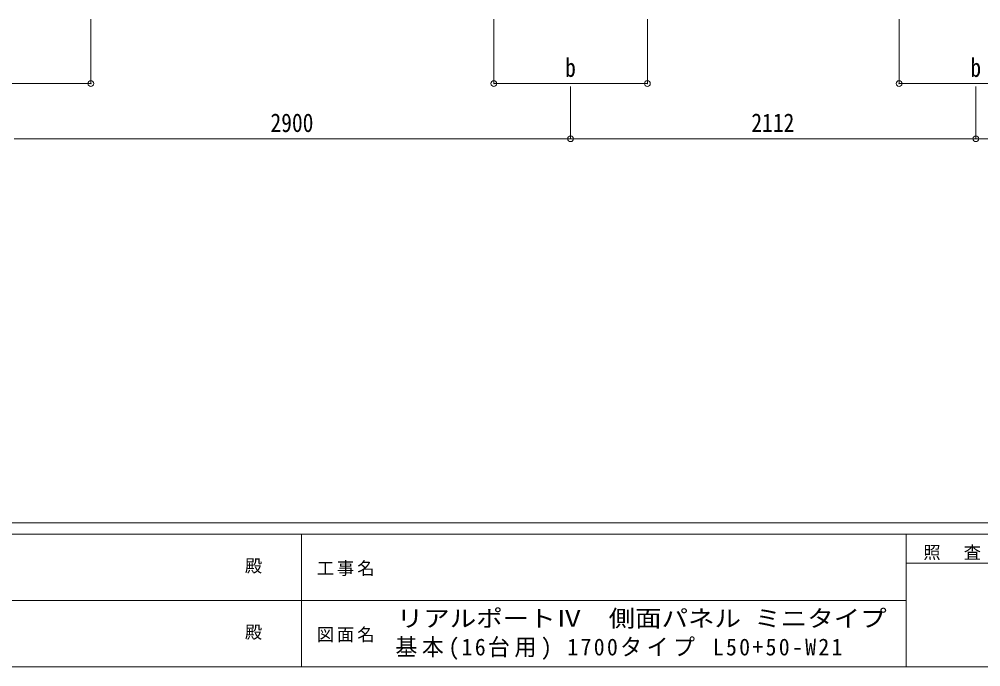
# Model space of a CAD drawing. Units: millimetres at full size, sheet at 1:30. Extents: x -8385 to 8479, y -5853 to 5787.
# Drawn here: x -1874 to 3137, y -5853 to -2481 of the extents above; entities that cross this region are included whole.
import ezdxf
from ezdxf.enums import TextEntityAlignment as Align

# ---------------------------------------------------------------- set-up
doc = ezdxf.new("R2010")
doc.units = ezdxf.units.MM
doc.header["$LTSCALE"] = 30
doc.header["$PDMODE"] = 32
doc.header["$PDSIZE"] = 30
doc.layers.add('0-A_寸法', color=6, linetype='Continuous', lineweight=9)
doc.layers.add('F-0_240', color=7, linetype='Continuous', lineweight=9)
doc.styles.add('ＭＳ ゴシック', font='')
doc.styles.get('ＭＳ ゴシック').set_extended_font_data('MS Gothic')

msp = doc.modelspace()

# ---------------------------------------------------------------- linework, layer by layer
at = {"layer": '0-A_寸法'}
for p, q in [((-1500.44, -2815.76), (-1500.44, -2480.67)), ((599.56, -2815.76), (599.56, -2480.67)), ((1399.56, -2815.76), (1399.56, -2480.67)), ((2711.56, -2815.76), (2711.56, -2480.67)), ((-1500.44, -2815.76), (-2300.44, -2815.76)), ((1399.56, -2815.76), (599.56, -2815.76)), ((999.56, -3102.97), (999.56, -2831.58)), ((2711.56, -2815.76), (3511.56, -2815.76)), ((3111.56, -3102.97), (3111.56, -2831.58)), ((999.56, -3102.97), (-1900.44, -3102.97)), ((999.56, -3102.97), (3111.56, -3102.97)), ((3111.56, -3102.97), (6011.56, -3102.97))]:
    msp.add_line(p, q, dxfattribs=at)
for p in [(-1500.44, -2815.76), (599.56, -2815.76), (1399.56, -2815.76), (2711.56, -2815.76), (999.56, -3102.97), (3111.56, -3102.97)]:
    msp.add_point(p, dxfattribs=at)
at = {"layer": 'F-0_240', "color": 5}
for p, q in [((-8385.45, -5102.66), (8054.55, -5102.66)), ((-8385.45, -5162.66), (5387.79, -5162.66)), ((-402.21, -5162.66), (-402.21, -5852.66)), ((2747.79, -5162.66), (2747.79, -5852.66)), ((2747.79, -5312.66), (4547.79, -5312.66)), ((-3402.21, -5507.66), (2747.79, -5507.66)), ((-8385.45, -5852.66), (8054.55, -5852.66))]:
    msp.add_line(p, q, dxfattribs=at)

# ---------------------------------------------------------------- texts
at = {"layer": '0-A_寸法', "color": 7, "style": 'ＭＳ ゴシック', "width": 0.85}
for s, p in [('b', (971.06, -2809.76)), ('b', (3083.06, -2809.76)), ('2900', (-564.44, -3096.97)), ('2112', (1941.56, -3096.97))]:
    msp.add_text(s, height=96.77, dxfattribs=at).set_placement(p, align=Align.BOTTOM_LEFT)
at = {"layer": 'F-0_240', "style": 'ＭＳ ゴシック'}
for p in [(-697.92, -5380.16), (-697.92, -5725.16)]:
    msp.add_text('殿', height=65.98, dxfattribs=at).set_placement(p, align=Align.BOTTOM_LEFT)
at = {"layer": 'F-0_240', "style": 'ＭＳ ゴシック', "width": 1.15}
msp.add_text('リアルポートⅣ\u3000側面パネル ミニタイプ', height=87.98, dxfattribs=at).set_placement((93.72, -5671.05), align=Align.BOTTOM_LEFT)
at = {"layer": 'F-0_240', "attachment_point": 7, "style": 'ＭＳ ゴシック'}
for s, insert, char_height in [('\\T1.17;照\u3000査', (2837.79, -5297.66), 65.98), ('\\T1.17;工事名', (-323.11, -5380.16), 65.98), ('\\T1.17;図面名', (-323.11, -5725.16), 65.98), ('\\T1.21;\\W0.95;基本(16台用)\\~1700タイプ\\~L50+50-W21', (86.77, -5817.05), 87.98)]:
    msp.add_mtext(s, dxfattribs=dict(at, insert=insert, char_height=char_height))

doc.saveas('drawing.dxf')
